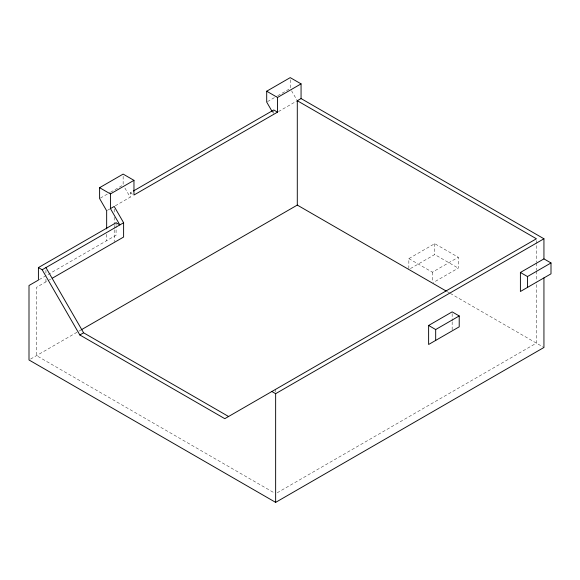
<?xml version="1.0" encoding="UTF-8"?>
<svg xmlns="http://www.w3.org/2000/svg" width="580" height="580" viewBox="0 0 580 580"><rect width="100%" height="100%" fill="white"/><g stroke="black" fill="none" stroke-linecap="round" stroke-linejoin="round"><path stroke-width="0.43" stroke-dasharray="2.9 2.17" d="M100.391 198.099L109.801 192.669M110.584 192.212L123.141 184.969L123.141 175.907M267.481 101.63L276.899 96.193M277.682 95.743L290.232 88.493L290.232 79.438M115.297 205.798L130.203 197.193L130.203 192.85L132.552 191.494M107.452 210.33L109.801 208.974M278.465 111.592L297.293 100.724L291.559 90.784M39.201 279.625L116.08 235.241L116.08 226.316M50.648 279.161L36.533 287.317L36.533 355.627L274.862 493.225M30.566 359.071L80.779 330.085M408.849 268.576L408.849 258.615L434.739 243.665L458.272 257.252L458.272 268.127L433.173 282.619M410.423 268.576L434.739 254.54L458.272 268.127M408.849 258.615L432.383 272.201L458.272 257.252M277.211 492.775L536.406 343.128L536.406 281.952M447.209 291.631L449.551 292.98M450.326 293.429L543.938 347.478M130.203 192.85L132.457 194.155M124.903 188.021L130.203 197.193M536.406 240.577L536.406 262.167M536.406 263.066L536.406 270.258M536.406 271.157L536.406 281.053M452.153 313.686L452.153 320.936M452.153 321.842L452.153 329.991M434.739 243.665L434.739 254.54M432.383 272.201L432.383 281.257M275.645 389.325L275.645 392.022M273.76 110.838L273.76 113.441M116.08 222.742L116.08 225.424M114.195 209.141L114.195 212.744M114.195 217.254L114.195 224.46M114.195 225.359L114.195 228.962M114.195 229.861L114.195 241.577M106.662 234.335L106.662 240.678M45.943 270.265L45.943 273.84M45.943 279.197L45.943 281.88"/><path stroke-width="0.87" d="M106.662 228.897L106.662 210.786L99.608 198.556L99.608 187.681L123.141 174.094L133.965 180.344L133.965 195.025L277.53 112.143L277.53 97.462L301.063 83.875L301.063 98.549L297.293 100.724L297.293 205.081L446.252 291.08M272.44 112.02L266.699 102.08L266.699 91.212L290.232 77.626L301.063 83.875M99.608 187.681L110.432 193.938L133.965 180.344M133.335 191.037L273.76 109.968L277.53 112.143M543.938 277.907L543.938 347.478L275.645 502.374L29 359.977L29 285.512L38.41 280.082L38.41 267.583L116.08 222.742L119.843 224.917L110.432 208.612L114.195 206.436L123.612 222.742L123.612 237.046L52.222 278.255M38.41 267.583L42.18 269.758L123.612 222.742M81.164 329.861L297.293 205.081M42.18 269.758L79.83 334.972L83.6 332.797L228.578 416.498M271.875 391.5L275.645 393.675L543.938 238.771L543.938 258.883L520.405 272.469L520.405 291.493L551 273.832L551 262.957L543.938 258.883M428.62 325.467L452.153 311.873L459.215 315.955L459.215 326.823L428.62 344.484L428.62 325.467L435.682 329.541L459.215 315.955M520.405 272.469L527.466 276.551L551 262.957M301.063 98.549L543.938 238.771M297.293 100.724L536.406 238.771L224.808 418.673L79.83 334.972M266.699 91.212L277.53 97.462M45.943 267.583L83.6 332.797M527.466 276.551L527.466 287.419M435.682 329.541L435.682 340.409M275.645 393.675L275.645 502.374M110.432 193.938L110.432 208.612"/></g></svg>
